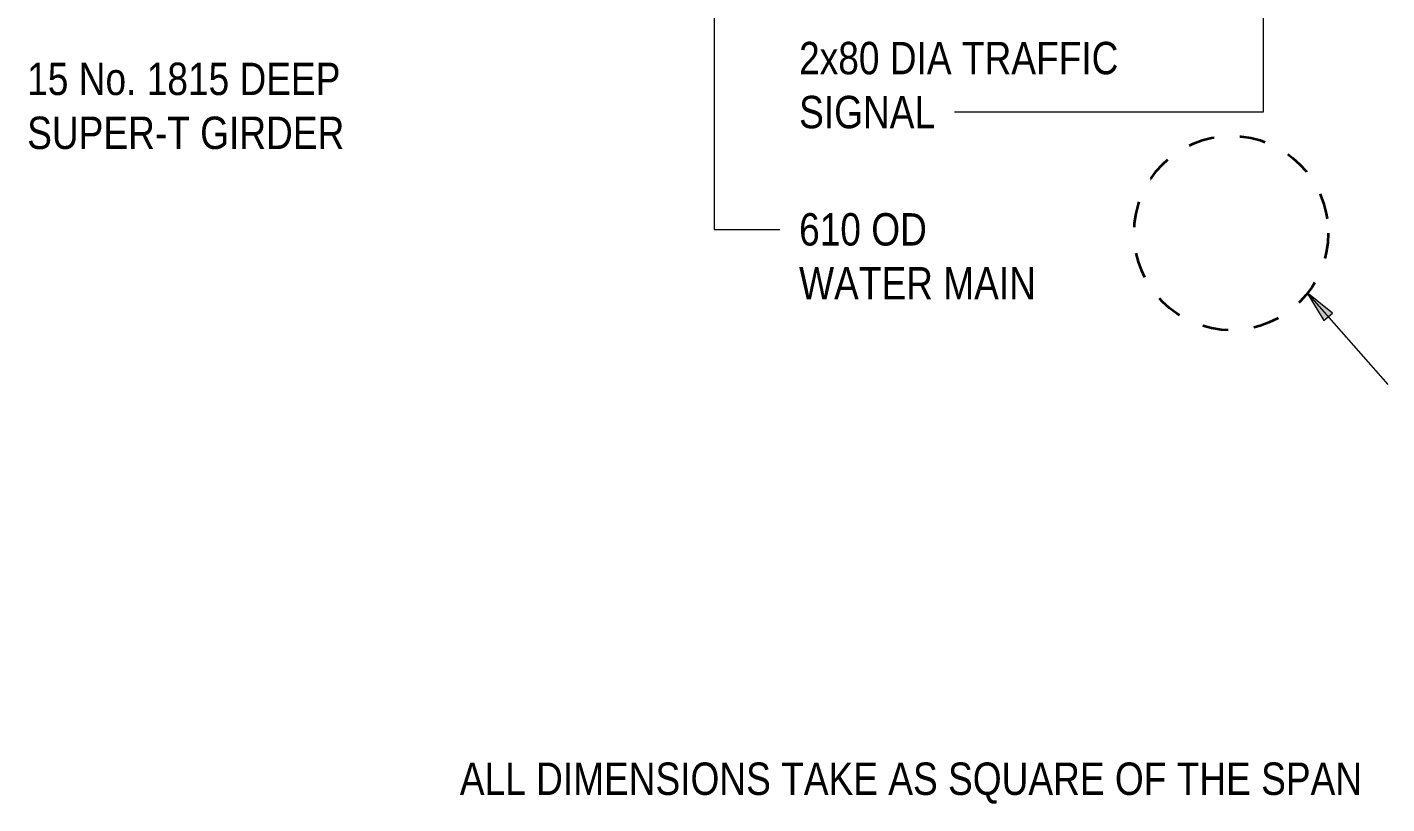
# Model space of a CAD drawing. Header units: metres. Extents: x -353 to -169, y 1 to 28.
# Drawn here: x -232.89 to -227.64, y 16.84 to 19.83 of the extents above; entities that cross this region are included whole.
import ezdxf

# ---------------------------------------------------------------- set-up
doc = ezdxf.new("R2010")
doc.units = ezdxf.units.M
doc.linetypes.add('Dash_2_', pattern=[0.00635, 0.003175, -0.003175])
doc.layers.add('A-DETL', color=7, linetype='Continuous', lineweight=13)
doc.layers.add('G-ANNO-TEXT', color=7, linetype='Continuous', lineweight=9)
doc.styles.add('Arial Narrow_5', font='ARIALN.TTF', dxfattribs={"height": 0.125})

msp = doc.modelspace()

# ---------------------------------------------------------------- hatches: boundary and pattern name
at = {"layer": 'G-ANNO-TEXT'}
msp.add_hatch(color=256, dxfattribs=at).paths.add_polyline_path([(-227.9521, 18.8104), (-227.8859, 18.7021), (-227.8528, 18.7313)])

# ---------------------------------------------------------------- linework, layer by layer
at = {"layer": 'A-DETL', "color": 171, "linetype": 'Dash_2_', "lineweight": 35, "true_color": 0x8080ff}
msp.add_circle((-228.2443, 19.04), 0.375, dxfattribs=at)
at = {"layer": 'G-ANNO-TEXT'}
for p, q in [((-228.1209, 20.9924), (-228.1209, 19.5071)), ((-230.2411, 20.196), (-230.2411, 19.0543)), ((-228.4964, 19.5071), (-229.3123, 19.5071)), ((-228.1209, 19.5071), (-228.4964, 19.5071)), ((-230.2411, 19.0543), (-229.9881, 19.0543)), ((-227.9521, 18.8104), (-227.8859, 18.7021)), ((-227.8528, 18.7313), (-227.9521, 18.8104)), ((-227.9521, 18.8104), (-227.639, 18.4558)), ((-227.8859, 18.7021), (-227.8528, 18.7313))]:
    msp.add_line(p, q, dxfattribs=at)

# ---------------------------------------------------------------- texts
at = {"layer": 'G-ANNO-TEXT', "char_height": 0.125, "attachment_point": 1, "style": 'Arial Narrow_5', "bg_fill": 3, "box_fill_scale": 1, "bg_fill_color": 256, "bg_fill_true_color": 13158600, "bg_fill_transparency": 0}
for s, insert in [('2x80 DIA TRAFFIC ', (-229.9131, 19.778)), ('15 No. 1815 DEEP ', (-232.8943, 19.6978)), ('SIGNAL', (-229.9131, 19.5696)), ('SUPER-T GIRDER ', (-232.8943, 19.4894)), ('610 OD ', (-229.9131, 19.1168)), ('WATER MAIN ', (-229.9131, 18.9085)), ('ALL DIMENSIONS TAKE AS SQUARE OF THE SPAN', (-231.2235, 16.9961))]:
    msp.add_mtext(s, dxfattribs=dict(at, insert=insert))

doc.saveas('drawing.dxf')
